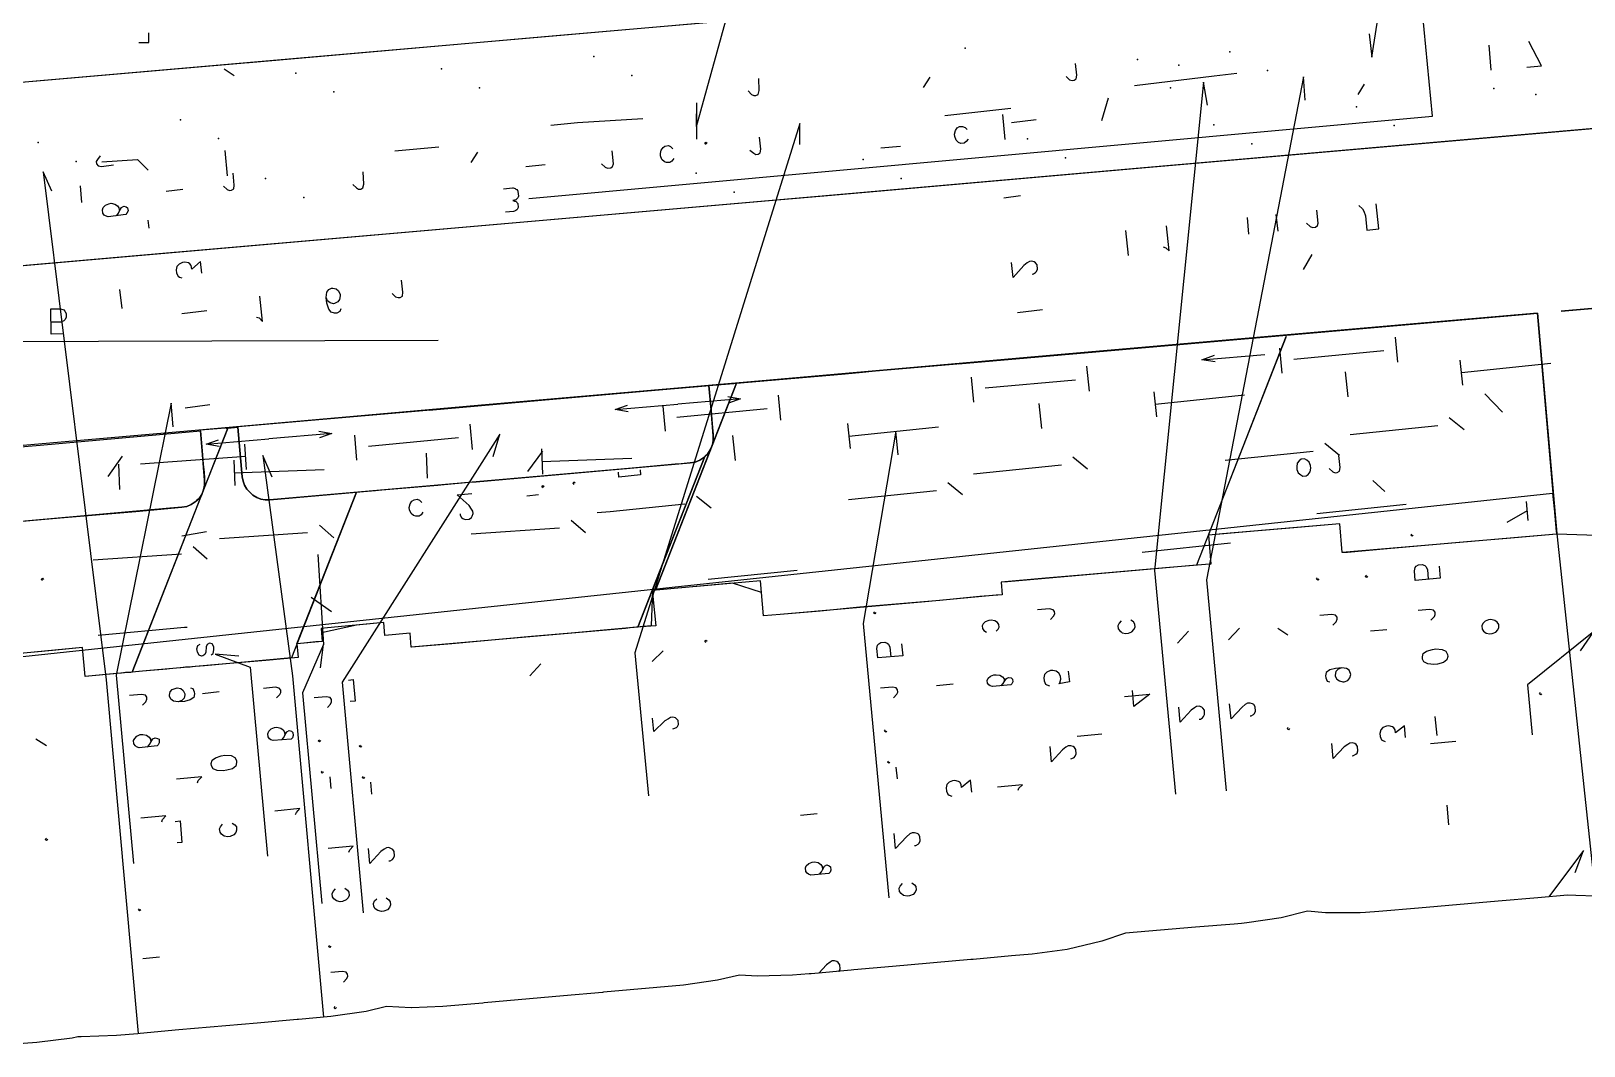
# Model space of a CAD drawing. Header units: metres. Extents: x 131 to 658, y 22 to 173.
# Drawn here: x 535.9 to 600.5, y 54.3 to 96.5 of the extents above; entities that cross this region are included whole.
import ezdxf

# ---------------------------------------------------------------- set-up
doc = ezdxf.new("R2010")
doc.units = ezdxf.units.M
for name, color, linetype in [('BOUNDARY', 7, 'Continuous'), ('BUILDING', 7, 'Continuous'), ('ELECTR_CABLE', 7, 'Continuous'), ('ELECTR_CABLE_COMM', 7, 'Continuous'), ('GAS', 7, 'Continuous'), ('GRASS', 7, 'Continuous'), ('HEAT', 7, 'Continuous'), ('OVERHEAD_POWER_LINE', 7, 'Continuous'), ('ROAD', 7, 'Continuous'), ('SEWER', 7, 'Continuous'), ('SIDEWALK_PATH', 7, 'Continuous'), ('TREE', 7, 'Continuous'), ('WATER_PIPELINE', 7, 'Continuous')]:
    doc.layers.add(name, color=color, linetype=linetype)

msp = doc.modelspace()

# ---------------------------------------------------------------- linework, layer by layer
at = {"layer": 'BOUNDARY'}
msp.add_lwpolyline([(600.612, 75.543), (599.369, 75.576), (599.369, 75.576), (597.294, 75.399), (595.63, 75.255), (592.312, 74.966), (590.658, 74.822), (590.437, 74.811), (590.437, 74.811), (590.337, 76.009), (590.337, 76.009), (588.428, 75.843), (586.775, 75.698), (584.877, 75.532), (584.877, 75.532), (584.977, 74.334), (584.977, 74.334), (584.755, 74.311), (583.091, 74.178), (579.773, 73.89), (578.108, 73.745), (576.255, 73.579), (576.255, 73.579), (576.299, 73.057), (576.299, 73.057), (575.367, 72.98), (573.703, 72.824), (570.385, 72.536), (568.731, 72.38), (567.067, 72.236), (567.067, 72.236), (566.379, 72.181), (566.379, 72.181), (566.29, 73.146), (565.08, 73.535), (561.763, 73.235), (561.696, 71.759), (558.378, 71.459), (556.725, 71.315), (553.407, 71.016), (551.742, 70.871), (551.72, 70.871), (551.72, 70.871), (551.676, 71.459), (551.676, 71.459), (550.632, 71.36), (550.632, 71.36), (550.588, 71.903), (550.588, 71.903), (549.445, 71.792), (547.991, 71.471), (548.025, 71.115), (548.025, 71.115), (546.971, 71.016), (546.971, 71.016), (547.026, 70.45), (547.026, 70.45), (545.683, 70.328), (544.019, 70.183), (540.701, 69.895), (539.047, 69.739), (538.16, 69.662), (538.16, 69.662), (538.049, 70.86), (538.049, 70.86), (536.806, 70.738), (535.152, 70.583)], dxfattribs=at)
at = {"layer": 'BUILDING'}
msp.add_lwpolyline([(498.951, 66.577), (599.188, 77.278), (600.977, 60.523), (600.162, 60.55), (599.809, 60.559), (598.581, 60.454), (596.927, 60.311), (593.614, 60.023), (591.962, 59.879), (591.408, 59.841), (591.186, 59.829), (589.745, 59.827), (589.003, 59.897), (587.91, 59.623), (586.47, 59.408), (586.248, 59.386), (585.951, 59.359), (584.338, 59.23), (581.427, 58.977), (580.441, 58.64), (579.006, 58.304), (577.545, 58.109), (576.687, 58.038), (575.097, 57.889), (575.002, 57.881), (571.736, 57.597), (570.135, 57.446), (570.026, 57.436), (568.362, 57.292), (568.273, 57.285), (567.585, 57.229), (566.124, 57.183), (565.371, 57.232), (564.466, 57.017), (563.045, 56.82), (559.727, 56.52), (559.682, 56.516), (558.051, 56.374), (554.756, 56.076), (554.702, 56.072), (553.037, 55.927), (551.742, 55.871), (551.72, 55.871), (550.692, 55.923), (549.848, 55.718), (548.384, 55.511), (547.041, 55.389), (546.979, 55.384), (545.316, 55.24), (542.052, 54.956), (540.451, 54.805), (540.355, 54.797), (539.467, 54.719), (538.001, 54.663), (537.862, 54.671), (537.624, 54.616), (536.148, 54.429), (534.295, 54.286)], dxfattribs=at)
at = {"layer": 'ELECTR_CABLE'}
for points in [[(563.582, 93.52), (563.582, 92.532), (563.582, 92.532), (572.537, 124.913), (572.537, 124.913), (571.783, 133.224)], [(591.568, 96.394), (591.679, 95.417), (591.679, 95.417), (592.223, 98.968), (592.223, 98.968), (593.888, 99.168)], [(578.963, 94.618), (579.107, 94.485), (579.107, 94.485), (579.207, 94.452), (579.207, 94.452), (579.295, 94.463), (579.295, 94.463), (579.373, 94.519), (579.373, 94.519), (579.406, 94.674), (579.406, 94.674), (579.351, 95.162)], [(544.363, 94.641), (543.941, 94.918)], [(565.735, 94.019), (565.879, 93.875), (565.879, 93.875), (565.968, 93.831), (565.968, 93.831), (566.057, 93.831), (566.057, 93.831), (566.146, 93.875), (566.146, 93.875), (566.19, 94.03), (566.19, 94.03), (566.179, 94.53)], [(573.026, 94.163), (573.303, 94.596)], [(581.803, 94.241), (585.121, 94.641), (585.121, 94.641), (586.053, 94.752)], [(584.844, 93.42), (584.677, 94.385), (584.677, 94.385), (582.636, 74.067), (582.636, 74.067), (583.512, 64.757)], [(588.905, 93.631), (588.828, 94.607), (588.828, 94.607), (584.799, 73.679), (584.799, 73.679), (585.621, 64.901)], [(591.102, 93.864), (591.369, 94.297)], [(580.705, 93.72), (580.438, 92.776)], [(563.571, 93.065), (563.593, 92.011)], [(573.913, 92.998), (576.654, 93.298)], [(557.535, 92.599), (558.633, 92.71), (558.633, 92.71), (561.352, 92.865)], [(567.888, 91.789), (567.888, 92.665), (567.888, 92.665), (561.03, 70.638), (561.03, 70.638), (561.585, 64.69)], [(538.859, 91.067), (540.335, 91.167), (540.335, 91.167), (540.779, 90.723)], [(543.974, 91.534), (544.063, 90.49)], [(551.043, 91.522), (552.874, 91.689)], [(554.217, 91.045), (554.494, 91.467)], [(536.773, 89.847), (536.418, 90.657), (539.036, 69.518), (540.368, 54.798)], [(543.919, 90.058), (544.063, 89.924), (544.063, 89.924), (544.163, 89.88), (544.163, 89.88), (544.252, 89.891), (544.252, 89.891), (544.341, 89.947), (544.341, 89.947), (544.363, 90.102), (544.363, 90.102), (544.318, 90.601)], [(549.301, 90.124), (549.445, 89.98), (549.445, 89.98), (549.534, 89.936), (549.534, 89.936), (549.634, 89.936), (549.634, 89.936), (549.711, 89.991), (549.711, 89.991), (549.756, 90.146), (549.756, 90.146), (549.723, 90.646)], [(538.027, 89.37), (537.971, 90.069)], [(592.212, 77.352), (591.713, 77.807)], [(598.171, 76.153), (598.104, 76.941)], [(589.393, 76.431), (593.1, 76.83)], [(598.138, 76.542), (597.283, 76.065)], [(585.798, 75.21), (582.125, 74.822)], [(564.071, 73.712), (567.777, 74.078)], [(591.491, 73.834), (591.446, 73.779), (591.446, 73.779), (591.391, 73.823), (591.391, 73.823), (591.446, 73.867)], [(538.703, 71.382), (542.299, 71.704), (542.299, 71.704), (542.41, 71.715)], [(576.044, 71.537), (576.133, 71.626), (576.133, 71.626), (576.177, 71.715), (576.177, 71.715), (576.166, 71.826), (576.166, 71.826), (576.111, 71.903), (576.111, 71.903), (576, 71.97), (576, 71.97), (575.844, 72.003), (575.844, 72.003), (575.744, 71.992), (575.744, 71.992), (575.6, 71.937), (575.6, 71.937), (575.511, 71.848), (575.511, 71.848), (575.467, 71.759), (575.467, 71.759), (575.478, 71.648), (575.478, 71.648), (575.534, 71.57), (575.534, 71.57), (575.645, 71.504)], [(581.248, 71.97), (581.16, 71.87), (581.16, 71.87), (581.115, 71.77), (581.115, 71.77), (581.126, 71.637), (581.126, 71.637), (581.193, 71.559), (581.193, 71.559), (581.248, 71.515), (581.248, 71.515), (581.293, 71.471), (581.293, 71.471), (581.448, 71.448), (581.448, 71.448), (581.548, 71.459), (581.548, 71.459), (581.692, 71.515), (581.692, 71.515), (581.781, 71.615), (581.781, 71.615), (581.825, 71.704), (581.825, 71.704), (581.814, 71.837), (581.814, 71.837), (581.759, 71.926), (581.759, 71.926), (581.648, 72.003)], [(596.961, 71.692), (596.95, 71.826), (596.95, 71.826), (596.884, 71.914), (596.884, 71.914), (596.784, 71.992), (596.784, 71.992), (596.629, 72.025), (596.629, 72.025), (596.529, 72.014), (596.529, 72.014), (596.384, 71.959), (596.384, 71.959), (596.296, 71.859), (596.296, 71.859), (596.251, 71.759), (596.251, 71.759), (596.262, 71.626), (596.262, 71.626), (596.318, 71.548), (596.318, 71.548), (596.429, 71.459), (596.429, 71.459), (596.584, 71.437), (596.584, 71.437), (596.684, 71.448), (596.684, 71.448), (596.828, 71.504), (596.828, 71.504), (596.917, 71.604), (596.917, 71.604), (596.961, 71.692)], [(563.982, 71.071), (563.937, 71.115), (563.937, 71.115), (563.982, 71.171), (563.982, 71.171), (564.026, 71.127)], [(584.045, 71.537), (583.59, 71.038)], [(586.164, 71.67), (585.709, 71.182)], [(588.184, 71.371), (587.762, 71.648)], [(592.301, 71.604), (591.613, 71.537)], [(600.346, 70.727), (600.912, 71.526), (600.912, 71.526), (598.149, 69.307), (598.149, 69.307), (598.337, 67.232)], [(562.195, 70.727), (561.74, 70.283)], [(557.113, 70.183), (556.658, 69.684)], [(574.269, 69.34), (573.57, 69.273)], [(576.255, 69.273), (576.344, 69.362), (576.344, 69.362), (576.388, 69.44), (576.388, 69.44), (576.477, 69.573), (576.477, 69.573), (576.566, 69.617), (576.566, 69.617), (576.677, 69.595), (576.677, 69.595), (576.732, 69.551), (576.732, 69.551), (576.743, 69.44), (576.743, 69.44), (576.699, 69.351), (576.699, 69.351), (576.654, 69.307), (576.654, 69.307), (575.9, 69.24), (575.9, 69.24), (575.8, 69.273), (575.8, 69.273), (575.744, 69.307), (575.744, 69.307), (575.689, 69.373), (575.689, 69.373), (575.678, 69.495), (575.678, 69.495), (575.722, 69.584), (575.722, 69.584), (575.811, 69.673), (575.811, 69.673), (575.955, 69.728), (575.955, 69.728), (576.055, 69.728), (576.055, 69.728), (576.21, 69.706), (576.21, 69.706), (576.321, 69.64), (576.321, 69.64), (576.377, 69.562), (576.377, 69.562), (576.388, 69.44)], [(581.393, 68.818), (582.436, 68.918), (582.436, 68.918), (581.781, 68.408), (581.781, 68.408), (581.726, 69.074)], [(586.608, 68.019), (586.653, 68.019), (586.653, 68.019), (586.752, 68.075), (586.752, 68.075), (586.797, 68.119), (586.797, 68.119), (586.841, 68.219), (586.841, 68.219), (586.819, 68.397), (586.819, 68.397), (586.764, 68.486), (586.764, 68.486), (586.708, 68.519), (586.708, 68.519), (586.608, 68.552), (586.608, 68.552), (586.508, 68.552), (586.508, 68.552), (586.408, 68.497), (586.408, 68.497), (586.275, 68.386), (586.275, 68.386), (585.82, 67.897), (585.82, 67.897), (585.754, 68.519)], [(598.748, 68.94), (598.704, 68.896), (598.704, 68.896), (598.648, 68.929), (598.648, 68.929), (598.693, 68.985)], [(562.606, 67.476), (562.65, 67.487), (562.65, 67.487), (562.75, 67.531), (562.75, 67.531), (562.795, 67.576), (562.795, 67.576), (562.839, 67.664), (562.839, 67.664), (562.828, 67.82), (562.828, 67.82), (562.761, 67.897), (562.761, 67.897), (562.717, 67.931), (562.717, 67.931), (562.606, 67.964), (562.606, 67.964), (562.506, 67.953), (562.506, 67.953), (562.417, 67.897), (562.417, 67.897), (562.273, 67.809), (562.273, 67.809), (561.807, 67.365), (561.807, 67.365), (561.763, 67.92)], [(584.489, 67.875), (584.544, 67.875), (584.544, 67.875), (584.633, 67.931), (584.633, 67.931), (584.677, 67.986), (584.677, 67.986), (584.722, 68.075), (584.722, 68.075), (584.711, 68.252), (584.711, 68.252), (584.644, 68.341), (584.644, 68.341), (584.6, 68.375), (584.6, 68.375), (584.489, 68.419), (584.489, 68.419), (584.389, 68.408), (584.389, 68.408), (584.3, 68.352), (584.3, 68.352), (584.156, 68.252), (584.156, 68.252), (583.701, 67.753), (583.701, 67.753), (583.645, 68.375)], [(588.25, 67.487), (588.206, 67.442), (588.206, 67.442), (588.151, 67.487), (588.151, 67.487), (588.195, 67.531)], [(593.078, 67.121), (593.033, 67.609), (593.033, 67.609), (592.656, 67.309), (592.656, 67.309), (592.645, 67.442), (592.645, 67.442), (592.589, 67.52), (592.589, 67.52), (592.534, 67.565), (592.534, 67.565), (592.379, 67.598), (592.379, 67.598), (592.279, 67.587), (592.279, 67.587), (592.134, 67.531), (592.134, 67.531), (592.046, 67.431), (592.046, 67.431), (592.012, 67.287), (592.012, 67.287), (592.023, 67.154), (592.023, 67.154), (592.079, 67.021), (592.079, 67.021), (592.134, 66.987), (592.134, 66.987), (592.234, 66.954)], [(536.551, 66.766), (536.118, 67.043)], [(575.034, 64.846), (574.99, 65.345), (574.99, 65.345), (574.613, 65.034), (574.613, 65.034), (574.601, 65.168), (574.601, 65.168), (574.546, 65.256), (574.546, 65.256), (574.491, 65.29), (574.491, 65.29), (574.335, 65.323), (574.335, 65.323), (574.235, 65.312), (574.235, 65.312), (574.091, 65.256), (574.091, 65.256), (574.002, 65.157), (574.002, 65.157), (573.969, 65.023), (573.969, 65.023), (573.98, 64.89), (573.98, 64.89), (574.047, 64.757), (574.047, 64.757), (574.091, 64.713), (574.091, 64.713), (574.202, 64.679)], [(576.965, 64.923), (576.998, 65.012), (576.998, 65.012), (577.143, 65.145), (577.143, 65.145), (576.1, 65.046)], [(568.609, 63.947), (567.91, 63.88)], [(536.606, 62.882), (536.551, 62.837), (536.551, 62.837), (536.506, 62.871), (536.506, 62.871), (536.551, 62.926)], [(568.698, 61.428), (568.787, 61.528), (568.787, 61.528), (568.831, 61.617), (568.831, 61.617), (568.909, 61.761), (568.909, 61.761), (569.009, 61.816), (569.009, 61.816), (569.109, 61.783), (569.109, 61.783), (569.164, 61.739), (569.164, 61.739), (569.175, 61.606), (569.175, 61.606), (569.142, 61.517), (569.142, 61.517), (569.086, 61.461), (569.086, 61.461), (568.343, 61.395), (568.343, 61.395), (568.243, 61.428), (568.243, 61.428), (568.188, 61.472), (568.188, 61.472), (568.132, 61.55), (568.132, 61.55), (568.121, 61.694), (568.121, 61.694), (568.154, 61.783), (568.154, 61.783), (568.254, 61.883), (568.254, 61.883), (568.398, 61.938), (568.398, 61.938), (568.498, 61.95), (568.498, 61.95), (568.654, 61.916), (568.654, 61.916), (568.753, 61.839), (568.753, 61.839), (568.809, 61.75), (568.809, 61.75), (568.831, 61.617)], [(540.479, 59.952), (540.423, 59.908), (540.423, 59.908), (540.379, 59.941), (540.379, 59.941), (540.423, 59.985)], [(541.256, 57.977), (540.557, 57.91)], [(569.513, 57.392), (569.519, 57.4), (569.564, 57.489), (569.552, 57.666), (569.486, 57.755), (569.43, 57.799), (569.331, 57.833), (569.231, 57.822), (569.142, 57.766), (568.998, 57.666), (568.682, 57.32)]]:
    msp.add_lwpolyline(points, dxfattribs=at)
at = {"layer": 'ELECTR_CABLE_COMM'}
for points in [[(595.508, 79.915), (594.897, 80.415)], [(594.42, 80.082), (590.769, 79.704)], [(589.238, 79.016), (585.576, 78.639)], [(590.326, 78.85), (589.715, 79.349)], [(589.904, 78.306), (590.059, 78.173), (590.059, 78.173), (590.148, 78.129), (590.148, 78.129), (590.237, 78.14), (590.237, 78.14), (590.326, 78.195), (590.326, 78.195), (590.359, 78.351), (590.359, 78.351), (590.303, 78.85)], [(578.763, 78.45), (575.112, 78.073)], [(579.85, 78.284), (579.24, 78.783)], [(588.805, 77.995), (588.95, 78.007), (588.95, 78.007), (589.027, 78.062), (589.027, 78.062), (589.105, 78.173), (589.105, 78.173), (589.138, 78.328), (589.138, 78.328), (589.127, 78.428), (589.127, 78.428), (589.072, 78.572), (589.072, 78.572), (588.972, 78.661), (588.972, 78.661), (588.872, 78.706), (588.872, 78.706), (588.739, 78.695), (588.739, 78.695), (588.65, 78.628), (588.65, 78.628), (588.572, 78.528), (588.572, 78.528), (588.55, 78.373), (588.55, 78.373), (588.561, 78.273), (588.561, 78.273), (588.617, 78.129), (588.617, 78.129), (588.717, 78.04), (588.717, 78.04), (588.805, 77.995)], [(574.657, 77.219), (574.047, 77.718)], [(564.193, 76.664), (563.582, 77.152)], [(573.57, 77.385), (569.908, 77.008)], [(563.105, 76.83), (559.998, 76.508), (559.998, 76.508), (559.454, 76.464)], [(547.414, 75.632), (543.752, 75.388)], [(548.502, 75.432), (547.903, 75.954)], [(557.89, 75.832), (554.217, 75.576)], [(558.966, 75.632), (558.378, 76.142)], [(543.242, 74.544), (542.654, 75.055)], [(542.166, 74.744), (538.493, 74.5)], [(536.384, 73.646), (536.34, 73.69), (536.34, 73.69), (536.384, 73.745), (536.384, 73.745), (536.429, 73.69)]]:
    msp.add_lwpolyline(points, dxfattribs=at)
at = {"layer": 'GAS'}
for points in [[(587.951, 82.279), (587.851, 83.322)], [(592.756, 82.734), (592.656, 83.777)], [(592.179, 83.2), (588.428, 82.845)], [(595.341, 82.823), (595.452, 81.779)], [(595.397, 82.301), (599.114, 82.689)], [(575.123, 81.069), (575.023, 82.112)], [(579.928, 81.524), (579.828, 82.567)], [(590.57, 82.334), (590.681, 81.291)], [(579.351, 81.99), (575.6, 81.646)], [(582.602, 81.502), (582.713, 80.459)], [(562.295, 79.86), (562.206, 80.903)], [(566.523, 80.792), (562.772, 80.437)], [(567.1, 80.315), (567, 81.358)], [(577.831, 81.014), (577.942, 79.971)], [(582.658, 80.98), (586.375, 81.369)], [(554.272, 79.105), (554.172, 80.148)], [(569.863, 80.182), (569.974, 79.138)], [(555.127, 78.806), (555.404, 79.738), (555.404, 79.738), (548.846, 69.418), (548.846, 69.418), (549.723, 59.819)], [(549.467, 78.65), (549.379, 79.693)], [(553.695, 79.582), (549.944, 79.227)], [(565.092, 79.682), (565.203, 78.639)], [(569.919, 79.66), (573.647, 80.048)], [(571.972, 78.883), (571.872, 79.86), (571.872, 79.86), (570.518, 71.859), (570.518, 71.859), (571.583, 60.451)], [(539.702, 78.828), (539.103, 77.973)], [(544.84, 78.806), (540.468, 78.495)], [(544.873, 78.273), (544.807, 79.327)], [(545.939, 77.951), (545.55, 78.85), (546.782, 69.684), (548.071, 55.483)], [(552.352, 78.95), (552.386, 77.907)], [(556.58, 78.184), (557.202, 79.027)], [(557.135, 79.127), (557.18, 78.073)], [(539.547, 78.484), (539.591, 77.43)], [(544.341, 78.661), (544.385, 77.607)], [(544.363, 78.129), (548.102, 78.273)], [(557.157, 78.606), (560.897, 78.739)], [(561.241, 78.251), (561.263, 78.051), (561.263, 78.051), (560.364, 77.951), (560.364, 77.951), (560.342, 78.151)], [(557.213, 77.507), (557.157, 77.552), (557.157, 77.552), (557.202, 77.607), (557.202, 77.607), (557.246, 77.563)], [(558.5, 77.651), (558.456, 77.696), (558.456, 77.696), (558.489, 77.751), (558.489, 77.751), (558.544, 77.707)], [(552.208, 76.497), (552.131, 76.386), (552.131, 76.386), (552.053, 76.331), (552.053, 76.331), (551.92, 76.32), (551.92, 76.32), (551.82, 76.353), (551.82, 76.353), (551.72, 76.442), (551.72, 76.442), (551.653, 76.586), (551.653, 76.586), (551.642, 76.686), (551.642, 76.686), (551.676, 76.841), (551.676, 76.841), (551.753, 76.952), (551.753, 76.952), (551.842, 77.008), (551.842, 77.008), (551.975, 77.03), (551.975, 77.03), (552.064, 76.986), (552.064, 76.986), (552.164, 76.897)], [(553.762, 76.42), (553.762, 76.375), (553.762, 76.375), (553.817, 76.275), (553.817, 76.275), (553.873, 76.231), (553.873, 76.231), (553.962, 76.187), (553.962, 76.187), (554.139, 76.209), (554.139, 76.209), (554.228, 76.275), (554.228, 76.275), (554.261, 76.331), (554.261, 76.331), (554.294, 76.431), (554.294, 76.431), (554.283, 76.531), (554.283, 76.531), (554.228, 76.619), (554.228, 76.619), (554.128, 76.764), (554.128, 76.764), (553.629, 77.208), (553.629, 77.208), (554.25, 77.274)], [(556.525, 77.174), (557.013, 77.23)], [(593.399, 75.543), (593.355, 75.488), (593.355, 75.488), (593.3, 75.532), (593.3, 75.532), (593.344, 75.576)], [(547.836, 74.733), (548.08, 70.982)], [(594.476, 74.245), (594.52, 73.745), (594.52, 73.745), (593.477, 73.657), (593.477, 73.657), (593.444, 74.056), (593.444, 74.056), (593.477, 74.189), (593.477, 74.189), (593.521, 74.245), (593.521, 74.245), (593.621, 74.3), (593.621, 74.3), (593.766, 74.311), (593.766, 74.311), (593.877, 74.278), (593.877, 74.278), (593.921, 74.234), (593.921, 74.234), (593.988, 74.112), (593.988, 74.112), (594.021, 73.701)], [(547.559, 72.958), (548.413, 72.358)], [(571.051, 72.314), (571.006, 72.258), (571.006, 72.258), (570.951, 72.303), (570.951, 72.303), (570.995, 72.347)], [(594.132, 72.003), (594.276, 72.147), (594.276, 72.147), (594.309, 72.236), (594.309, 72.236), (594.309, 72.336), (594.309, 72.336), (594.243, 72.414), (594.243, 72.414), (594.087, 72.447), (594.087, 72.447), (593.599, 72.403)], [(572.116, 71.016), (572.171, 70.516), (572.171, 70.516), (571.128, 70.427), (571.128, 70.427), (571.084, 70.827), (571.084, 70.827), (571.117, 70.96), (571.117, 70.96), (571.173, 71.016), (571.173, 71.016), (571.261, 71.071), (571.261, 71.071), (571.417, 71.082), (571.417, 71.082), (571.517, 71.049), (571.517, 71.049), (571.572, 71.004), (571.572, 71.004), (571.628, 70.882), (571.628, 70.882), (571.672, 70.472)], [(547.947, 70.017), (548.08, 70.982), (548.08, 70.982), (547.204, 68.974), (547.204, 68.974), (548.003, 60.218)], [(594.831, 70.483), (594.787, 70.35), (594.787, 70.35), (594.653, 70.239), (594.653, 70.239), (594.409, 70.172), (594.409, 70.172), (594.254, 70.161), (594.254, 70.161), (593.999, 70.183), (593.999, 70.183), (593.843, 70.261), (593.843, 70.261), (593.788, 70.383), (593.788, 70.383), (593.777, 70.472), (593.777, 70.472), (593.81, 70.616), (593.81, 70.616), (593.954, 70.716), (593.954, 70.716), (594.198, 70.783), (594.198, 70.783), (594.343, 70.805), (594.343, 70.805), (594.598, 70.783), (594.598, 70.783), (594.753, 70.705), (594.753, 70.705), (594.82, 70.572), (594.82, 70.572), (594.831, 70.483)], [(549.112, 69.506), (549.312, 69.529), (549.312, 69.529), (549.39, 68.63), (549.39, 68.63), (549.19, 68.619)], [(571.783, 68.774), (571.916, 68.918), (571.916, 68.918), (571.96, 69.007), (571.96, 69.007), (571.949, 69.096), (571.949, 69.096), (571.894, 69.185), (571.894, 69.185), (571.739, 69.218), (571.739, 69.218), (571.239, 69.174)], [(548.236, 68.363), (548.369, 68.508), (548.369, 68.508), (548.413, 68.608), (548.413, 68.608), (548.402, 68.696), (548.402, 68.696), (548.347, 68.785), (548.347, 68.785), (548.191, 68.807), (548.191, 68.807), (547.692, 68.763)], [(594.387, 67.198), (594.309, 67.997)], [(571.505, 67.387), (571.461, 67.343), (571.461, 67.343), (571.406, 67.376), (571.406, 67.376), (571.45, 67.431)], [(547.958, 66.987), (547.914, 66.932), (547.914, 66.932), (547.858, 66.976), (547.858, 66.976), (547.903, 67.021)], [(549.656, 66.766), (549.612, 66.71), (549.612, 66.71), (549.556, 66.754), (549.556, 66.754), (549.612, 66.799)], [(595.164, 66.954), (594.11, 66.854)], [(571.628, 66.089), (571.583, 66.044), (571.583, 66.044), (571.528, 66.089), (571.528, 66.089), (571.572, 66.133)], [(571.949, 65.401), (571.894, 65.889)], [(548.069, 65.689), (548.025, 65.634), (548.025, 65.634), (547.98, 65.678), (547.98, 65.678), (548.025, 65.722)], [(548.391, 64.99), (548.347, 65.489)], [(549.778, 65.467), (549.734, 65.412), (549.734, 65.412), (549.678, 65.456), (549.678, 65.456), (549.723, 65.501)], [(550.089, 64.768), (550.044, 65.267)], [(594.875, 63.492), (594.809, 64.302)], [(572.66, 62.626), (572.704, 62.626), (572.704, 62.626), (572.804, 62.682), (572.804, 62.682), (572.848, 62.726), (572.848, 62.726), (572.893, 62.826), (572.893, 62.826), (572.87, 63.004), (572.87, 63.004), (572.815, 63.092), (572.815, 63.092), (572.759, 63.126), (572.759, 63.126), (572.66, 63.159), (572.66, 63.159), (572.56, 63.159), (572.56, 63.159), (572.46, 63.104), (572.46, 63.104), (572.316, 62.993), (572.316, 62.993), (571.861, 62.504), (571.861, 62.504), (571.805, 63.126)], [(549.134, 62.349), (549.168, 62.449), (549.168, 62.449), (549.312, 62.593), (549.312, 62.593), (548.269, 62.504)], [(550.799, 61.994), (550.843, 61.994), (550.843, 61.994), (550.943, 62.049), (550.943, 62.049), (550.988, 62.105), (550.988, 62.105), (551.032, 62.194), (551.032, 62.194), (551.01, 62.371), (551.01, 62.371), (550.954, 62.46), (550.954, 62.46), (550.899, 62.493), (550.899, 62.493), (550.799, 62.538), (550.799, 62.538), (550.699, 62.527), (550.699, 62.527), (550.599, 62.471), (550.599, 62.471), (550.466, 62.371), (550.466, 62.371), (550, 61.872), (550, 61.872), (549.944, 62.504)], [(548.968, 60.851), (549.068, 60.773), (549.068, 60.773), (549.134, 60.684), (549.134, 60.684), (549.146, 60.551), (549.146, 60.551), (549.101, 60.451), (549.101, 60.451), (549.012, 60.363), (549.012, 60.363), (548.868, 60.296), (548.868, 60.296), (548.768, 60.285), (548.768, 60.285), (548.613, 60.318), (548.613, 60.318), (548.502, 60.407), (548.502, 60.407), (548.446, 60.485), (548.446, 60.485), (548.435, 60.618), (548.435, 60.618), (548.48, 60.718), (548.48, 60.718), (548.568, 60.818)], [(572.549, 61.073), (572.66, 60.995), (572.66, 60.995), (572.715, 60.918), (572.715, 60.918), (572.726, 60.784), (572.726, 60.784), (572.682, 60.684), (572.682, 60.684), (572.593, 60.585), (572.593, 60.585), (572.449, 60.529), (572.449, 60.529), (572.349, 60.518), (572.349, 60.518), (572.193, 60.551), (572.193, 60.551), (572.094, 60.629), (572.094, 60.629), (572.027, 60.718), (572.027, 60.718), (572.016, 60.851), (572.016, 60.851), (572.06, 60.94), (572.06, 60.94), (572.149, 61.04)], [(550.688, 60.451), (550.799, 60.363), (550.799, 60.363), (550.854, 60.285), (550.854, 60.285), (550.866, 60.152), (550.866, 60.152), (550.821, 60.052), (550.821, 60.052), (550.732, 59.952), (550.732, 59.952), (550.588, 59.897), (550.588, 59.897), (550.488, 59.886), (550.488, 59.886), (550.333, 59.919), (550.333, 59.919), (550.222, 59.997), (550.222, 59.997), (550.166, 60.085), (550.166, 60.085), (550.155, 60.218), (550.155, 60.218), (550.2, 60.318), (550.2, 60.318), (550.288, 60.407)], [(548.38, 58.432), (548.335, 58.376), (548.335, 58.376), (548.28, 58.421), (548.28, 58.421), (548.324, 58.465)], [(548.912, 56.945), (549.046, 57.089), (549.046, 57.089), (549.09, 57.189), (549.09, 57.189), (549.079, 57.278), (549.079, 57.278), (549.023, 57.355), (549.023, 57.355), (548.868, 57.389), (548.868, 57.389), (548.38, 57.344)], [(548.613, 55.88), (548.557, 55.824), (548.557, 55.824), (548.513, 55.869), (548.513, 55.869), (548.557, 55.924)]]:
    msp.add_lwpolyline(points, dxfattribs=at)
at = {"layer": 'GRASS'}
for points in [[(495.681, 90.901), (512.726, 92.388), (519.95, 93.02), (532.767, 94.141), (544.962, 95.195), (544.984, 95.195), (557.59, 96.305), (572.06, 97.559), (584.822, 98.68), (600.834, 100.067)], [(619.166, 94.052), (597.738, 92.177), (581.726, 90.779), (568.964, 89.658), (554.494, 88.393), (541.877, 87.295), (541.866, 87.295), (529.671, 86.229), (516.854, 85.108), (509.63, 84.476), (498.012, 83.466)], [(520.516, 77.951), (536.295, 79.283), (542.954, 79.882), (543.042, 78.883), (543.076, 78.495), (543.109, 78.162), (543.131, 77.896), (543.131, 77.829), (543.131, 77.674), (543.131, 77.618), (543.098, 77.463), (543.087, 77.418), (543.009, 77.23), (542.942, 77.13), (542.898, 77.063), (542.798, 76.975), (542.743, 76.919), (542.576, 76.808), (542.388, 76.73), (542.177, 76.697), (541.688, 76.653), (535.03, 76.065)]]:
    msp.add_lwpolyline(points, dxfattribs=at)
msp.add_lwpolyline([(544.529, 80.059), (556.525, 81.103), (552.466, 80.739), (557.146, 81.158), (562.184, 81.591), (563.971, 81.746), (564.104, 81.757), (564.193, 80.736), (564.226, 80.348), (564.259, 80.004), (564.281, 79.738), (564.281, 79.671), (564.281, 79.527), (564.281, 79.471), (564.248, 79.305), (564.237, 79.272), (564.159, 79.083), (564.093, 78.972), (564.048, 78.905), (563.949, 78.817), (563.893, 78.761), (563.727, 78.65), (563.538, 78.572), (563.327, 78.539), (562.828, 78.495), (562.695, 78.484), (560.908, 78.328), (555.859, 77.884), (545.839, 77.008), (545.65, 77.008), (545.472, 77.041), (545.306, 77.108), (545.14, 77.196), (545.006, 77.319), (544.884, 77.452), (544.796, 77.618), (544.729, 77.785), (544.696, 77.962), (544.518, 80.026), (544.518, 80.048)], close=True, dxfattribs=at)
at = {"layer": 'HEAT'}
msp.add_lwpolyline([(600.124, 61.506), (600.479, 62.416), (599.036, 60.493)], dxfattribs=at)
at = {"layer": 'OVERHEAD_POWER_LINE'}
for points in [[(584.611, 82.834), (587.23, 83.056)], [(585.155, 82.745), (584.611, 82.834), (584.611, 82.834), (585.132, 83.022)], [(560.209, 80.77), (562.817, 80.992)], [(560.742, 80.67), (560.209, 80.77), (560.209, 80.77), (560.719, 80.947)], [(565.424, 81.214), (562.817, 80.992)], [(564.892, 81.302), (565.424, 81.214), (565.424, 81.214), (564.914, 81.025)], [(543.198, 79.327), (545.805, 79.549)], [(543.73, 79.227), (543.198, 79.327), (543.198, 79.327), (543.708, 79.505)], [(548.424, 79.771), (545.805, 79.549)], [(547.88, 79.86), (548.424, 79.771), (548.424, 79.771), (547.903, 79.582)]]:
    msp.add_lwpolyline(points, dxfattribs=at)
at = {"layer": 'ROAD'}
for points in [[(498.012, 83.466), (499.221, 83.566), (501.452, 83.766), (509.364, 84.454), (520.061, 85.386), (520.516, 85.43), (533.666, 86.584), (545.761, 87.639), (558.001, 88.704), (566.124, 89.414), (569.208, 89.68), (582.114, 90.812), (596.129, 92.033), (609.257, 93.187)], [(606.227, 85.441), (599.548, 84.86), (603.076, 85.164)], [(603.93, 75.432), (599.369, 75.576), (599.369, 75.599), (599.358, 75.687), (598.571, 84.775), (593.1, 84.298), (579.073, 83.078), (566.168, 81.946), (554.971, 80.969), (542.732, 79.893), (530.636, 78.839), (518.962, 77.818), (518.186, 77.751), (517.642, 77.707), (500.353, 76.198), (500.242, 76.187), (498.411, 76.031), (496.181, 75.832)]]:
    msp.add_lwpolyline(points, dxfattribs=at)
at = {"layer": 'SEWER'}
for points in [[(577.72, 92.81), (576.688, 92.688)], [(577.065, 89.647), (576.366, 89.558)], [(591.136, 89.248), (591.291, 89.114), (591.291, 89.114), (591.346, 89.015), (591.346, 89.015), (591.413, 88.826), (591.413, 88.826), (591.469, 88.227), (591.469, 88.227), (591.968, 88.282), (591.968, 88.282), (591.857, 89.325)], [(586.564, 88.06), (586.497, 88.748)], [(587.773, 88.182), (587.696, 88.881)], [(588.961, 88.515), (589.105, 88.382), (589.105, 88.382), (589.205, 88.338), (589.205, 88.338), (589.338, 88.349), (589.338, 88.349), (589.416, 88.415), (589.416, 88.415), (589.449, 88.515), (589.449, 88.515), (589.393, 89.059)], [(581.548, 87.172), (581.437, 88.216)], [(583.002, 87.528), (583.102, 87.494), (583.102, 87.494), (583.246, 87.361), (583.246, 87.361), (583.135, 88.404)], [(588.828, 86.584), (589.194, 87.217)], [(577.542, 86.396), (577.598, 86.407), (577.598, 86.407), (577.686, 86.462), (577.686, 86.462), (577.731, 86.507), (577.731, 86.507), (577.775, 86.607), (577.775, 86.607), (577.753, 86.784), (577.753, 86.784), (577.686, 86.862), (577.686, 86.862), (577.631, 86.906), (577.631, 86.906), (577.531, 86.939), (577.531, 86.939), (577.431, 86.928), (577.431, 86.928), (577.342, 86.873), (577.342, 86.873), (577.198, 86.762), (577.198, 86.762), (576.754, 86.263), (576.754, 86.263), (576.688, 86.884)], [(550.932, 85.586), (551.076, 85.452), (551.076, 85.452), (551.176, 85.419), (551.176, 85.419), (551.265, 85.43), (551.265, 85.43), (551.354, 85.486), (551.354, 85.486), (551.376, 85.641), (551.376, 85.641), (551.32, 86.14)], [(545.295, 84.609), (545.395, 84.576), (545.395, 84.576), (545.539, 84.432), (545.539, 84.432), (545.428, 85.475)], [(548.79, 84.953), (548.757, 84.842), (548.757, 84.842), (548.624, 84.776), (548.624, 84.776), (548.535, 84.776), (548.535, 84.776), (548.391, 84.809), (548.391, 84.809), (548.291, 84.942), (548.291, 84.942), (548.213, 85.186), (548.213, 85.186), (548.191, 85.43), (548.191, 85.43), (548.213, 85.641), (548.213, 85.641), (548.291, 85.752), (548.291, 85.752), (548.413, 85.808), (548.413, 85.808), (548.458, 85.819), (548.458, 85.819), (548.602, 85.785), (548.602, 85.785), (548.702, 85.697), (548.702, 85.697), (548.768, 85.552), (548.768, 85.552), (548.768, 85.497), (548.768, 85.497), (548.746, 85.342), (548.746, 85.342), (548.668, 85.242), (548.668, 85.242), (548.535, 85.175), (548.535, 85.175), (548.491, 85.164), (548.491, 85.164), (548.347, 85.197), (548.347, 85.197), (548.247, 85.286), (548.247, 85.286), (548.191, 85.43)], [(537.239, 83.91), (536.75, 83.899), (536.75, 83.899), (536.739, 84.953), (536.739, 84.953), (537.139, 84.953), (537.139, 84.953), (537.272, 84.909), (537.272, 84.909), (537.316, 84.853), (537.316, 84.853), (537.372, 84.753), (537.372, 84.753), (537.372, 84.609), (537.372, 84.609), (537.327, 84.509), (537.327, 84.509), (537.283, 84.454), (537.283, 84.454), (537.15, 84.398), (537.15, 84.398), (536.739, 84.398)], [(577.975, 84.909), (576.932, 84.787)], [(477.494, 83.422), (552.841, 83.655)], [(578.308, 72.025), (578.441, 72.17), (578.441, 72.17), (578.485, 72.27), (578.485, 72.27), (578.474, 72.358), (578.474, 72.358), (578.419, 72.436), (578.419, 72.436), (578.263, 72.469), (578.263, 72.469), (577.764, 72.425)], [(579.051, 69.884), (579.096, 69.44), (579.096, 69.44), (578.652, 69.351), (578.652, 69.351), (578.696, 69.395), (578.696, 69.395), (578.741, 69.54), (578.741, 69.54), (578.729, 69.673), (578.729, 69.673), (578.663, 69.795), (578.663, 69.795), (578.552, 69.884), (578.552, 69.884), (578.408, 69.906), (578.408, 69.906), (578.308, 69.906), (578.308, 69.906), (578.152, 69.839), (578.152, 69.839), (578.064, 69.739), (578.064, 69.739), (578.03, 69.606), (578.03, 69.606), (578.041, 69.473), (578.041, 69.473), (578.108, 69.34), (578.108, 69.34), (578.164, 69.307), (578.164, 69.307), (578.263, 69.262)], [(580.449, 67.254), (579.417, 67.165)], [(579.151, 66.233), (579.196, 66.244), (579.196, 66.244), (579.295, 66.288), (579.295, 66.288), (579.34, 66.344), (579.34, 66.344), (579.384, 66.433), (579.384, 66.433), (579.362, 66.621), (579.362, 66.621), (579.307, 66.699), (579.307, 66.699), (579.251, 66.743), (579.251, 66.743), (579.151, 66.777), (579.151, 66.777), (579.051, 66.766), (579.051, 66.766), (578.951, 66.71), (578.951, 66.71), (578.807, 66.61), (578.807, 66.61), (578.352, 66.111), (578.352, 66.111), (578.297, 66.743)]]:
    msp.add_lwpolyline(points, dxfattribs=at)
at = {"layer": 'SIDEWALK_PATH'}
for points in [[(656.795, 104.95), (495.681, 90.901)], [(519.606, 74.722), (537.117, 76.253), (540.268, 76.52), (540.867, 76.575), (542.177, 76.697), (542.388, 76.73), (542.576, 76.808), (542.743, 76.919), (542.898, 77.063), (543.009, 77.23), (543.087, 77.418), (540.113, 69.839), (540.057, 69.828), (539.968, 69.828), (539.835, 69.817), (539.669, 69.795), (539.469, 69.784), (538.16, 69.662), (538.049, 70.86), (534.887, 70.561)]]:
    msp.add_lwpolyline(points, dxfattribs=at)
for points in [[(571.039, 82.368), (574.576, 82.674), (574.491, 82.667), (598.127, 84.731), (598.57, 84.776), (599.369, 75.599), (599.369, 75.576), (599.358, 75.576), (594.365, 75.144), (590.437, 74.811), (590.337, 76.009), (585.465, 75.587), (584.877, 75.532), (588.116, 83.795), (588.116, 83.795), (584.389, 74.289), (576.521, 73.601), (576.257, 73.579), (576.255, 73.575), (576.299, 73.057), (576.044, 73.035), (573.092, 72.769), (567.067, 72.236), (566.379, 72.181), (566.246, 73.634), (561.885, 73.246), (565.258, 81.857), (569.619, 82.234), (570.351, 82.301)], [(565.136, 81.846), (565.225, 81.857), (565.247, 81.857), (565.258, 81.857), (564.237, 79.272), (564.248, 79.305), (564.281, 79.471), (564.281, 79.671), (564.193, 80.736), (564.104, 81.757), (564.614, 81.802)], [(544.518, 80.026), (544.696, 77.962), (544.729, 77.785), (544.796, 77.618), (544.884, 77.452), (545.006, 77.319), (545.14, 77.196), (545.306, 77.108), (545.472, 77.041), (545.65, 77.008), (545.839, 77.008), (549.445, 77.33), (546.738, 70.427), (543.131, 70.106), (542.942, 70.083), (542.743, 70.072), (542.532, 70.05), (542.332, 70.039), (542.143, 70.017), (541.966, 70.006), (541.811, 69.984), (541.666, 69.973), (541.566, 69.961), (540.546, 69.873), (540.113, 69.839), (544.096, 79.982)], [(543.087, 77.418), (543.131, 77.618), (543.131, 77.829), (543.042, 78.883), (542.954, 79.882), (542.954, 79.915), (542.965, 79.915), (544.518, 80.048), (544.518, 80.026), (544.507, 80.026), (544.029, 79.982), (544.063, 79.982), (544.096, 79.982)], [(549.734, 77.352), (550.233, 77.396), (550.499, 77.418), (552.83, 77.618), (553.096, 77.64), (554.128, 77.74), (554.428, 77.762), (563.327, 78.539), (563.538, 78.572), (563.727, 78.65), (563.893, 78.761), (563.937, 78.806), (561.152, 71.715), (561.13, 71.704), (560.997, 71.692), (560.83, 71.681), (560.642, 71.659), (551.72, 70.871), (551.676, 71.459), (550.632, 71.36), (550.588, 71.903), (548.247, 71.681), (547.981, 71.659), (547.98, 71.659), (548.025, 71.115), (547.758, 71.093), (547.259, 71.049), (546.971, 71.016), (549.445, 77.33)], [(563.937, 78.806), (563.949, 78.817), (564.048, 78.905), (564.159, 79.083), (564.237, 79.272), (561.885, 73.246), (561.874, 73.246), (561.818, 73.246), (561.763, 73.235), (561.751, 73.235)], [(561.163, 71.715), (561.152, 71.715), (561.751, 73.235), (561.751, 73.224), (561.774, 72.98), (561.896, 71.77), (561.285, 71.726)]]:
    msp.add_lwpolyline(points, close=True, dxfattribs=at)
at = {"layer": 'TREE'}
for p in [(574.766, 95.794), (585.763, 95.648), (552.983, 94.938), (559.319, 95.449), (581.929, 95.319), (583.654, 95.095), (546.93, 94.761), (560.895, 94.663), (587.339, 94.862), (548.511, 93.975), (554.57, 94.152), (583.303, 94.147), (596.743, 94.124), (598.49, 93.865), (591.034, 93.363), (542.13, 92.819), (585.097, 92.608), (592.61, 92.576), (536.205, 91.876), (543.706, 92.033), (577.351, 92.02), (586.684, 91.822), (537.792, 91.089), (570.516, 91.165), (578.938, 91.234), (563.569, 90.599), (545.67, 90.378), (565.156, 89.813), (572.103, 90.379), (547.257, 89.591)]:
    msp.add_point(p, dxfattribs=at)
at = {"layer": 'WATER_PIPELINE'}
for points in [[(594.198, 92.965), (593.499, 100.189)], [(540.812, 96.028), (540.812, 96.438)], [(540.401, 96.028), (540.812, 96.028)], [(596.64, 94.885), (596.551, 95.928)], [(598.116, 95.007), (598.737, 95.062), (598.737, 95.062), (598.204, 96.072)], [(576.421, 92), (576.333, 93.043)], [(556.614, 89.547), (594.198, 92.965)], [(574.89, 92.011), (574.801, 91.911), (574.801, 91.911), (574.724, 91.844), (574.724, 91.844), (574.579, 91.833), (574.579, 91.833), (574.491, 91.878), (574.491, 91.878), (574.391, 91.966), (574.391, 91.966), (574.335, 92.122), (574.335, 92.122), (574.324, 92.222), (574.324, 92.222), (574.357, 92.366), (574.357, 92.366), (574.435, 92.477), (574.435, 92.477), (574.524, 92.532), (574.524, 92.532), (574.657, 92.543), (574.657, 92.543), (574.757, 92.499), (574.757, 92.499), (574.846, 92.41)], [(562.639, 91.212), (562.562, 91.101), (562.562, 91.101), (562.473, 91.045), (562.473, 91.045), (562.34, 91.034), (562.34, 91.034), (562.251, 91.067), (562.251, 91.067), (562.151, 91.167), (562.151, 91.167), (562.095, 91.312), (562.095, 91.312), (562.084, 91.411), (562.084, 91.411), (562.118, 91.556), (562.118, 91.556), (562.195, 91.667), (562.195, 91.667), (562.273, 91.722), (562.273, 91.722), (562.417, 91.744), (562.417, 91.744), (562.506, 91.7), (562.506, 91.7), (562.606, 91.611)], [(563.993, 91.789), (563.937, 91.833), (563.937, 91.833), (563.982, 91.889), (563.982, 91.889), (564.026, 91.844)], [(565.813, 91.556), (565.968, 91.423), (565.968, 91.423), (566.057, 91.378), (566.057, 91.378), (566.146, 91.389), (566.146, 91.389), (566.235, 91.445), (566.235, 91.445), (566.257, 91.6), (566.257, 91.6), (566.212, 92.099)], [(571.261, 91.656), (572.071, 91.722)], [(538.792, 91.323), (538.67, 91.167), (538.67, 91.167), (538.626, 91.079), (538.626, 91.079), (538.637, 90.99), (538.637, 90.99), (538.703, 90.901), (538.703, 90.901), (538.848, 90.879), (538.848, 90.879), (539.347, 90.945)], [(559.643, 90.979), (559.787, 90.846), (559.787, 90.846), (559.887, 90.801), (559.887, 90.801), (560.02, 90.812), (560.02, 90.812), (560.098, 90.868), (560.098, 90.868), (560.142, 90.979), (560.142, 90.979), (560.087, 91.522)], [(556.492, 90.879), (557.291, 90.956)], [(542.232, 89.913), (541.533, 89.836)], [(555.559, 89.947), (555.937, 89.98), (555.937, 89.98), (555.97, 89.98), (555.97, 89.98), (556.003, 89.969), (556.003, 89.969), (556.048, 89.958), (556.048, 89.958), (556.081, 89.936), (556.081, 89.936), (556.114, 89.913), (556.114, 89.913), (556.148, 89.88), (556.148, 89.88), (556.159, 89.858), (556.159, 89.858), (556.159, 89.836), (556.159, 89.836), (556.181, 89.636), (556.181, 89.636), (556.17, 89.603), (556.17, 89.603), (556.159, 89.569), (556.159, 89.569), (556.125, 89.536), (556.125, 89.536), (556.103, 89.514), (556.103, 89.514), (556.07, 89.492), (556.07, 89.492), (556.025, 89.47), (556.025, 89.47), (555.992, 89.458), (555.992, 89.458), (555.948, 89.458), (555.948, 89.458), (555.992, 89.447), (555.992, 89.447), (556.025, 89.436), (556.025, 89.436), (556.07, 89.425), (556.07, 89.425), (556.103, 89.403), (556.103, 89.403), (556.114, 89.381), (556.114, 89.381), (556.136, 89.359), (556.136, 89.359), (556.159, 89.336), (556.159, 89.336), (556.159, 89.303), (556.159, 89.303), (556.17, 89.192), (556.17, 89.192), (556.17, 89.17), (556.17, 89.17), (556.159, 89.137), (556.159, 89.137), (556.148, 89.114), (556.148, 89.114), (556.125, 89.092), (556.125, 89.092), (556.114, 89.07), (556.114, 89.07), (556.07, 89.037), (556.07, 89.037), (556.014, 89.015), (556.014, 89.015), (555.981, 89.003), (555.981, 89.003), (555.648, 88.981)], [(539.469, 88.826), (539.547, 88.926), (539.547, 88.926), (539.591, 89.026), (539.591, 89.026), (539.669, 89.17), (539.669, 89.17), (539.769, 89.225), (539.769, 89.225), (539.869, 89.192), (539.869, 89.192), (539.924, 89.159), (539.924, 89.159), (539.946, 89.026), (539.946, 89.026), (539.902, 88.926), (539.902, 88.926), (539.858, 88.881), (539.858, 88.881), (539.114, 88.782), (539.114, 88.782), (539.014, 88.815), (539.014, 88.815), (538.959, 88.848), (538.959, 88.848), (538.892, 88.937), (538.892, 88.937), (538.881, 89.07), (538.881, 89.07), (538.914, 89.17), (538.914, 89.17), (539.003, 89.27), (539.003, 89.27), (539.147, 89.325), (539.147, 89.325), (539.247, 89.347), (539.247, 89.347), (539.403, 89.314), (539.403, 89.314), (539.514, 89.236), (539.514, 89.236), (539.569, 89.159), (539.569, 89.159), (539.591, 89.026)], [(540.823, 88.315), (540.779, 88.648)], [(543.02, 86.44), (542.954, 86.928), (542.954, 86.928), (542.598, 86.607), (542.598, 86.607), (542.576, 86.751), (542.576, 86.751), (542.521, 86.828), (542.521, 86.828), (542.465, 86.862), (542.465, 86.862), (542.31, 86.895), (542.31, 86.895), (542.21, 86.884), (542.21, 86.884), (542.066, 86.817), (542.066, 86.817), (541.977, 86.718), (541.977, 86.718), (541.944, 86.573), (541.944, 86.573), (541.966, 86.44), (541.966, 86.44), (542.032, 86.318), (542.032, 86.318), (542.088, 86.274), (542.088, 86.274), (542.188, 86.24)], [(539.702, 84.964), (539.602, 85.763)], [(543.22, 84.875), (542.177, 84.742)], [(597.106, 80.659), (596.373, 81.413)], [(541.822, 80.048), (541.744, 81.025), (541.744, 81.025), (539.458, 69.706), (539.458, 69.706), (540.168, 61.883)], [(543.353, 80.958), (542.321, 80.825)], [(543.209, 75.676), (542.177, 75.499)], [(589.471, 73.723), (589.427, 73.668), (589.427, 73.668), (589.371, 73.712), (589.371, 73.712), (589.416, 73.756)], [(590.059, 71.792), (590.192, 71.937), (590.192, 71.937), (590.237, 72.036), (590.237, 72.036), (590.226, 72.125), (590.226, 72.125), (590.17, 72.203), (590.17, 72.203), (590.015, 72.236), (590.015, 72.236), (589.516, 72.192)], [(543.397, 70.561), (543.486, 70.616), (543.486, 70.616), (543.519, 70.76), (543.519, 70.76), (543.508, 70.894), (543.508, 70.894), (543.442, 71.016), (543.442, 71.016), (543.331, 71.049), (543.331, 71.049), (543.242, 70.993), (543.242, 70.993), (543.198, 70.894), (543.198, 70.894), (543.175, 70.672), (543.175, 70.672), (543.142, 70.572), (543.142, 70.572), (543.053, 70.516), (543.053, 70.516), (542.998, 70.505), (542.998, 70.505), (542.898, 70.538), (542.898, 70.538), (542.831, 70.672), (542.831, 70.672), (542.809, 70.805), (542.809, 70.805), (542.843, 70.949), (542.843, 70.949), (542.942, 71.004)], [(544.551, 70.505), (543.575, 70.583), (543.575, 70.583), (545.029, 70.039), (545.029, 70.039), (545.75, 62.183)], [(590.425, 70.017), (590.281, 69.961), (590.281, 69.961), (590.181, 69.862), (590.181, 69.862), (590.148, 69.717), (590.148, 69.717), (590.148, 69.673), (590.148, 69.673), (590.215, 69.551), (590.215, 69.551), (590.326, 69.473), (590.326, 69.473), (590.47, 69.44), (590.47, 69.44), (590.525, 69.44), (590.525, 69.44), (590.67, 69.495), (590.67, 69.495), (590.758, 69.595), (590.758, 69.595), (590.803, 69.739), (590.803, 69.739), (590.792, 69.784), (590.792, 69.784), (590.736, 69.917), (590.736, 69.917), (590.625, 69.995), (590.625, 69.995), (590.425, 70.017), (590.425, 70.017), (590.17, 69.995), (590.17, 69.995), (589.926, 69.928), (589.926, 69.928), (589.782, 69.828), (589.782, 69.828), (589.749, 69.684), (589.749, 69.684), (589.76, 69.595), (589.76, 69.595), (589.815, 69.462), (589.815, 69.462), (589.926, 69.429)], [(542.543, 69.185), (542.643, 69.151), (542.643, 69.151), (542.698, 69.018), (542.698, 69.018), (542.709, 68.929), (542.709, 68.929), (542.676, 68.785), (542.676, 68.785), (542.532, 68.685), (542.532, 68.685), (542.288, 68.619), (542.288, 68.619), (542.032, 68.596), (542.032, 68.596), (541.833, 68.63), (541.833, 68.63), (541.733, 68.707), (541.733, 68.707), (541.666, 68.841), (541.666, 68.841), (541.666, 68.885), (541.666, 68.885), (541.7, 69.018), (541.7, 69.018), (541.788, 69.118), (541.788, 69.118), (541.944, 69.174), (541.944, 69.174), (541.988, 69.185), (541.988, 69.185), (542.143, 69.151), (542.143, 69.151), (542.243, 69.074), (542.243, 69.074), (542.31, 68.94), (542.31, 68.94), (542.31, 68.896), (542.31, 68.896), (542.277, 68.752), (542.277, 68.752), (542.188, 68.652), (542.188, 68.652), (542.032, 68.596)], [(546.127, 68.763), (546.26, 68.907), (546.26, 68.907), (546.305, 68.996), (546.305, 68.996), (546.294, 69.085), (546.294, 69.085), (546.238, 69.174), (546.238, 69.174), (546.083, 69.207), (546.083, 69.207), (545.583, 69.162)], [(540.546, 68.463), (540.69, 68.608), (540.69, 68.608), (540.723, 68.707), (540.723, 68.707), (540.723, 68.796), (540.723, 68.796), (540.668, 68.885), (540.668, 68.885), (540.512, 68.907), (540.512, 68.907), (540.013, 68.863)], [(543.741, 69.018), (543.042, 68.929)], [(540.756, 66.721), (540.845, 66.821), (540.845, 66.821), (540.889, 66.921), (540.889, 66.921), (540.978, 67.065), (540.978, 67.065), (541.078, 67.11), (541.078, 67.11), (541.178, 67.076), (541.178, 67.076), (541.234, 67.043), (541.234, 67.043), (541.245, 66.899), (541.245, 66.899), (541.2, 66.81), (541.2, 66.81), (541.156, 66.766), (541.156, 66.766), (540.412, 66.688), (540.412, 66.688), (540.301, 66.732), (540.301, 66.732), (540.257, 66.766), (540.257, 66.766), (540.19, 66.854), (540.19, 66.854), (540.179, 66.987), (540.179, 66.987), (540.224, 67.076), (540.224, 67.076), (540.312, 67.176), (540.312, 67.176), (540.457, 67.243), (540.457, 67.243), (540.557, 67.243), (540.557, 67.243), (540.712, 67.221), (540.712, 67.221), (540.823, 67.132), (540.823, 67.132), (540.878, 67.054), (540.878, 67.054), (540.889, 66.921)], [(546.338, 67.021), (546.427, 67.121), (546.427, 67.121), (546.471, 67.209), (546.471, 67.209), (546.549, 67.354), (546.549, 67.354), (546.649, 67.409), (546.649, 67.409), (546.749, 67.376), (546.749, 67.376), (546.804, 67.331), (546.804, 67.331), (546.815, 67.198), (546.815, 67.198), (546.782, 67.098), (546.782, 67.098), (546.726, 67.054), (546.726, 67.054), (545.983, 66.987), (545.983, 66.987), (545.883, 67.021), (545.883, 67.021), (545.828, 67.065), (545.828, 67.065), (545.772, 67.143), (545.772, 67.143), (545.761, 67.276), (545.761, 67.276), (545.805, 67.376), (545.805, 67.376), (545.894, 67.476), (545.894, 67.476), (546.038, 67.531), (546.038, 67.531), (546.138, 67.542), (546.138, 67.542), (546.294, 67.509), (546.294, 67.509), (546.393, 67.431), (546.393, 67.431), (546.46, 67.343), (546.46, 67.343), (546.471, 67.209)], [(590.858, 66.355), (590.914, 66.366), (590.914, 66.366), (591.014, 66.422), (591.014, 66.422), (591.058, 66.466), (591.058, 66.466), (591.091, 66.566), (591.091, 66.566), (591.08, 66.743), (591.08, 66.743), (591.025, 66.821), (591.025, 66.821), (590.969, 66.865), (590.969, 66.865), (590.858, 66.899), (590.858, 66.899), (590.758, 66.888), (590.758, 66.888), (590.67, 66.832), (590.67, 66.832), (590.525, 66.732), (590.525, 66.732), (590.07, 66.244), (590.07, 66.244), (590.015, 66.865)], [(544.463, 66.078), (544.429, 65.933), (544.429, 65.933), (544.296, 65.822), (544.296, 65.822), (544.052, 65.756), (544.052, 65.756), (543.897, 65.734), (543.897, 65.734), (543.653, 65.745), (543.653, 65.745), (543.486, 65.811), (543.486, 65.811), (543.42, 65.944), (543.42, 65.944), (543.408, 66.033), (543.408, 66.033), (543.442, 66.177), (543.442, 66.177), (543.586, 66.277), (543.586, 66.277), (543.819, 66.355), (543.819, 66.355), (543.974, 66.377), (543.974, 66.377), (544.23, 66.366), (544.23, 66.366), (544.385, 66.288), (544.385, 66.288), (544.452, 66.166), (544.452, 66.166), (544.463, 66.078)], [(542.831, 65.234), (542.865, 65.334), (542.865, 65.334), (543.009, 65.478), (543.009, 65.478), (541.966, 65.39)], [(546.915, 63.914), (546.959, 64.002), (546.959, 64.002), (547.093, 64.158), (547.093, 64.158), (546.05, 64.058)], [(541.345, 63.614), (541.378, 63.714), (541.378, 63.714), (541.522, 63.858), (541.522, 63.858), (540.479, 63.769)], [(541.91, 63.625), (542.11, 63.647), (542.11, 63.647), (542.188, 62.749), (542.188, 62.749), (541.988, 62.737)], [(544.274, 63.559), (544.385, 63.481), (544.385, 63.481), (544.452, 63.403), (544.452, 63.403), (544.463, 63.27), (544.463, 63.27), (544.429, 63.17), (544.429, 63.17), (544.341, 63.07), (544.341, 63.07), (544.196, 63.004), (544.196, 63.004), (544.096, 62.993), (544.096, 62.993), (543.941, 63.015), (543.941, 63.015), (543.83, 63.092), (543.83, 63.092), (543.775, 63.181), (543.775, 63.181), (543.752, 63.314), (543.752, 63.314), (543.797, 63.403), (543.797, 63.403), (543.875, 63.514)]]:
    msp.add_lwpolyline(points, dxfattribs=at)

doc.saveas('drawing.dxf')
